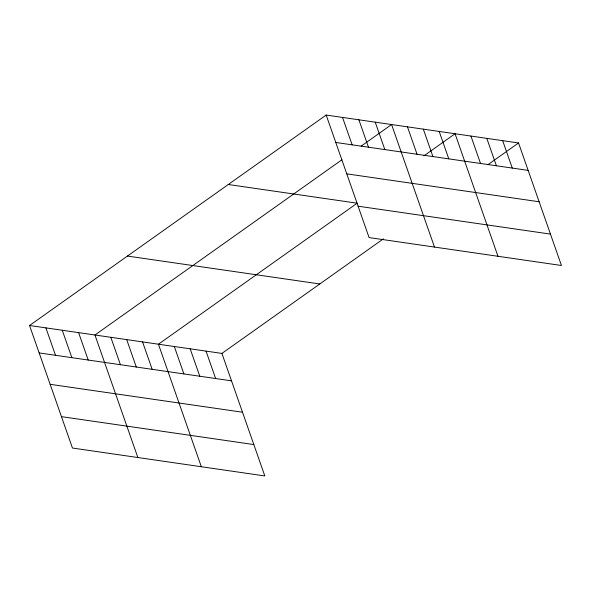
<?xml version="1.0" encoding="UTF-8"?>
<svg xmlns="http://www.w3.org/2000/svg" width="591" height="591" viewBox="0 0 591 591"><rect width="100%" height="100%" fill="white"/><g stroke="black" fill="none" stroke-linecap="round" stroke-linejoin="round"><path stroke-width="0.89" d="M29.55 325.508L221.913 353.418L264.82 475.947L72.457 448.037L29.55 325.508L326.18 115.053L518.543 142.963L561.45 265.492L369.087 237.582L326.18 115.053M341.901 159.792L94.952 335.001L137.858 457.53M361.182 146.117L391.582 124.546L434.488 247.068M423.917 155.854L455.063 133.751L497.969 256.28M221.913 353.418L383.382 238.86M488.136 164.534L518.543 142.963M335.784 142.468L528.14 170.378M346.769 173.857L539.132 201.76M228.296 184.503L357.178 203.201L158.432 344.213L201.339 466.735M358.094 206.193L550.457 234.102M127.434 256.058L319.797 283.968M39.154 352.923L231.509 380.833M50.139 384.313L242.502 412.223M61.464 416.648L253.827 444.558M502.675 140.658L512.271 168.073M486.799 138.36L496.403 165.768M470.931 136.056L480.535 163.471M439.194 131.453L448.791 158.861M423.326 129.148L432.922 156.563M407.45 126.843L417.054 154.258M375.233 122.167L384.83 149.582M358.885 119.796L368.481 147.211M342.529 117.424L352.133 144.839M206.045 351.12L215.641 378.536M190.169 348.816L199.773 376.231M174.301 346.511L183.904 373.926M142.564 341.908L152.16 369.323M126.696 339.603L136.292 367.018M110.82 337.306L120.424 364.713M78.603 332.63L88.199 360.045M62.254 330.258L71.851 357.673M45.899 327.887L55.502 355.294"/></g></svg>
